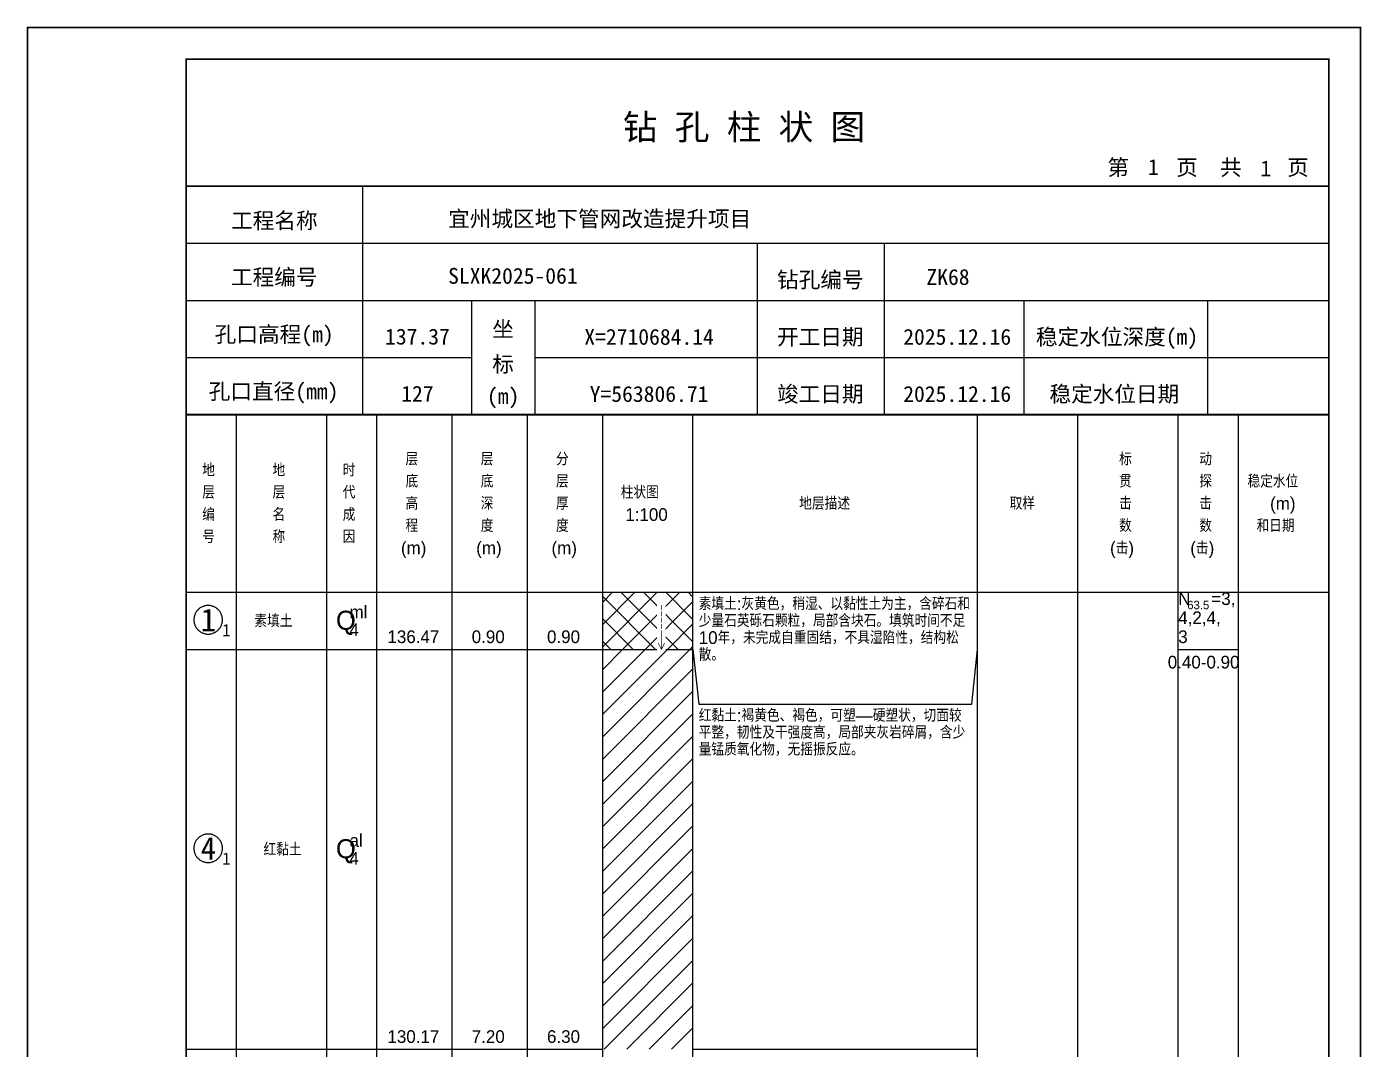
# Model space of a CAD drawing. Header units: millimetres. Extents: x 12489 to 89920, y 4630 to 4927.
# Drawn here: x 53189.3 to 53399.6, y 4765.7 to 4926.8 of the extents above; entities that cross this region are included whole.
import ezdxf
from ezdxf.enums import TextEntityAlignment as Align

# ---------------------------------------------------------------- set-up
doc = ezdxf.new("R2010")
doc.units = ezdxf.units.MM
doc.layers.add('ZZT_TC', color=7, linetype='Continuous')
doc.styles.add('成果图图块', font='', dxfattribs={"height": 2.5})
doc.styles.add('成果图模板', font='')
doc.styles.add('成果图模板标题', font='simhei.ttf')
doc.styles.add('成果图表体', font='Comfont.shx', dxfattribs={"height": 2, "bigfont": 'Hztxt12a.shx'})
doc.styles.get('成果图图块').set_extended_font_data('FangSong_GB2312')
doc.styles.get('成果图模板').set_extended_font_data('FangSong_GB2312')

# ---------------------------------------------------------------- blocks, each defined once
blk = doc.blocks.new('DCBH-1-1-1353', base_point=(0.3, -0.11))
at = {"layer": 'ZZT_TC', "color": 7}
blk.add_polyline3d([(-0.19, 2.31, 0), (-0.3, 2.31, 0), (-0.41, 2.3, 0), (-0.52, 2.29, 0), (-0.63, 2.27, 0), (-0.73, 2.24, 0), (-0.84, 2.21, 0), (-0.95, 2.18, 0), (-1.05, 2.14, 0), (-1.15, 2.09, 0), (-1.25, 2.04, 0), (-1.35, 1.99, 0), (-1.44, 1.93, 0), (-1.53, 1.87, 0), (-1.62, 1.8, 0), (-1.7, 1.73, 0), (-1.78, 1.65, 0), (-1.86, 1.57, 0), (-1.93, 1.49, 0), (-2, 1.4, 0), (-2.06, 1.31, 0), (-2.12, 1.22, 0), (-2.17, 1.12, 0), (-2.22, 1.02, 0), (-2.27, 0.92, 0), (-2.31, 0.82, 0), (-2.34, 0.71, 0), (-2.37, 0.61, 0), (-2.4, 0.5, 0), (-2.41, 0.39, 0), (-2.43, 0.28, 0), (-2.44, 0.17, 0), (-2.44, 0.06, 0), (-2.44, -0.05, 0), (-2.43, -0.16, 0), (-2.41, -0.27, 0), (-2.4, -0.38, 0), (-2.37, -0.49, 0), (-2.34, -0.6, 0), (-2.31, -0.7, 0), (-2.27, -0.8, 0), (-2.22, -0.9, 0), (-2.17, -1, 0), (-2.12, -1.1, 0), (-2.06, -1.19, 0), (-2, -1.28, 0), (-1.93, -1.37, 0), (-1.86, -1.45, 0), (-1.78, -1.53, 0), (-1.7, -1.61, 0), (-1.62, -1.68, 0), (-1.53, -1.75, 0), (-1.44, -1.81, 0), (-1.35, -1.87, 0), (-1.25, -1.93, 0), (-1.15, -1.98, 0), (-1.05, -2.02, 0), (-0.95, -2.06, 0), (-0.84, -2.1, 0), (-0.73, -2.13, 0), (-0.63, -2.15, 0), (-0.52, -2.17, 0), (-0.41, -2.18, 0), (-0.3, -2.19, 0), (-0.19, -2.19, 0), (-0.08, -2.19, 0), (0.03, -2.18, 0), (0.14, -2.17, 0), (0.25, -2.15, 0), (0.36, -2.13, 0), (0.47, -2.1, 0), (0.57, -2.06, 0), (0.67, -2.02, 0), (0.77, -1.98, 0), (0.87, -1.93, 0), (0.97, -1.87, 0), (1.06, -1.81, 0), (1.15, -1.75, 0), (1.24, -1.68, 0), (1.32, -1.61, 0), (1.4, -1.53, 0), (1.48, -1.45, 0), (1.55, -1.37, 0), (1.62, -1.28, 0), (1.68, -1.19, 0), (1.74, -1.1, 0), (1.8, -1, 0), (1.85, -0.9, 0), (1.89, -0.8, 0), (1.93, -0.7, 0), (1.97, -0.6, 0), (2, -0.49, 0), (2.02, -0.38, 0), (2.04, -0.27, 0), (2.05, -0.16, 0), (2.06, -0.05, 0), (2.06, 0.06, 0), (2.06, 0.17, 0), (2.05, 0.28, 0), (2.04, 0.39, 0), (2.02, 0.5, 0), (2, 0.61, 0), (1.97, 0.71, 0), (1.93, 0.82, 0), (1.89, 0.92, 0), (1.85, 1.02, 0), (1.8, 1.12, 0), (1.74, 1.22, 0), (1.68, 1.31, 0), (1.62, 1.4, 0), (1.55, 1.49, 0), (1.48, 1.57, 0), (1.4, 1.65, 0), (1.32, 1.73, 0), (1.24, 1.8, 0), (1.15, 1.87, 0), (1.06, 1.93, 0), (0.97, 1.99, 0), (0.87, 2.04, 0), (0.77, 2.09, 0), (0.67, 2.14, 0), (0.57, 2.18, 0), (0.47, 2.21, 0), (0.36, 2.24, 0), (0.25, 2.27, 0), (0.14, 2.29, 0), (0.03, 2.3, 0), (-0.08, 2.31, 0), (-0.19, 2.31, 0)], dxfattribs=at)
at = {"style": '成果图图块'}
blk.add_text('1', height=3.57, dxfattribs=at).set_placement((-0.16, -1.74), align=Align.CENTER)
blk.add_text('1', height=1.91, dxfattribs=at).set_placement((2.03, -2.53))
blk = doc.blocks.new('DCBH-1-1-1354', base_point=(0.3, -0.11))
at = {"layer": 'ZZT_TC', "color": 7}
blk.add_polyline3d([(-0.19, 2.31, 0), (-0.3, 2.31, 0), (-0.41, 2.3, 0), (-0.52, 2.29, 0), (-0.63, 2.27, 0), (-0.73, 2.24, 0), (-0.84, 2.21, 0), (-0.95, 2.18, 0), (-1.05, 2.14, 0), (-1.15, 2.09, 0), (-1.25, 2.04, 0), (-1.35, 1.99, 0), (-1.44, 1.93, 0), (-1.53, 1.87, 0), (-1.62, 1.8, 0), (-1.7, 1.73, 0), (-1.78, 1.65, 0), (-1.86, 1.57, 0), (-1.93, 1.49, 0), (-2, 1.4, 0), (-2.06, 1.31, 0), (-2.12, 1.22, 0), (-2.17, 1.12, 0), (-2.22, 1.02, 0), (-2.27, 0.92, 0), (-2.31, 0.82, 0), (-2.34, 0.71, 0), (-2.37, 0.61, 0), (-2.4, 0.5, 0), (-2.41, 0.39, 0), (-2.43, 0.28, 0), (-2.44, 0.17, 0), (-2.44, 0.06, 0), (-2.44, -0.05, 0), (-2.43, -0.16, 0), (-2.41, -0.27, 0), (-2.4, -0.38, 0), (-2.37, -0.49, 0), (-2.34, -0.6, 0), (-2.31, -0.7, 0), (-2.27, -0.8, 0), (-2.22, -0.9, 0), (-2.17, -1, 0), (-2.12, -1.1, 0), (-2.06, -1.19, 0), (-2, -1.28, 0), (-1.93, -1.37, 0), (-1.86, -1.45, 0), (-1.78, -1.53, 0), (-1.7, -1.61, 0), (-1.62, -1.68, 0), (-1.53, -1.75, 0), (-1.44, -1.81, 0), (-1.35, -1.87, 0), (-1.25, -1.93, 0), (-1.15, -1.98, 0), (-1.05, -2.02, 0), (-0.95, -2.06, 0), (-0.84, -2.1, 0), (-0.73, -2.13, 0), (-0.63, -2.15, 0), (-0.52, -2.17, 0), (-0.41, -2.18, 0), (-0.3, -2.19, 0), (-0.19, -2.19, 0), (-0.08, -2.19, 0), (0.03, -2.18, 0), (0.14, -2.17, 0), (0.25, -2.15, 0), (0.36, -2.13, 0), (0.47, -2.1, 0), (0.57, -2.06, 0), (0.67, -2.02, 0), (0.77, -1.98, 0), (0.87, -1.93, 0), (0.97, -1.87, 0), (1.06, -1.81, 0), (1.15, -1.75, 0), (1.24, -1.68, 0), (1.32, -1.61, 0), (1.4, -1.53, 0), (1.48, -1.45, 0), (1.55, -1.37, 0), (1.62, -1.28, 0), (1.68, -1.19, 0), (1.74, -1.1, 0), (1.8, -1, 0), (1.85, -0.9, 0), (1.89, -0.8, 0), (1.93, -0.7, 0), (1.97, -0.6, 0), (2, -0.49, 0), (2.02, -0.38, 0), (2.04, -0.27, 0), (2.05, -0.16, 0), (2.06, -0.05, 0), (2.06, 0.06, 0), (2.06, 0.17, 0), (2.05, 0.28, 0), (2.04, 0.39, 0), (2.02, 0.5, 0), (2, 0.61, 0), (1.97, 0.71, 0), (1.93, 0.82, 0), (1.89, 0.92, 0), (1.85, 1.02, 0), (1.8, 1.12, 0), (1.74, 1.22, 0), (1.68, 1.31, 0), (1.62, 1.4, 0), (1.55, 1.49, 0), (1.48, 1.57, 0), (1.4, 1.65, 0), (1.32, 1.73, 0), (1.24, 1.8, 0), (1.15, 1.87, 0), (1.06, 1.93, 0), (0.97, 1.99, 0), (0.87, 2.04, 0), (0.77, 2.09, 0), (0.67, 2.14, 0), (0.57, 2.18, 0), (0.47, 2.21, 0), (0.36, 2.24, 0), (0.25, 2.27, 0), (0.14, 2.29, 0), (0.03, 2.3, 0), (-0.08, 2.31, 0), (-0.19, 2.31, 0)], dxfattribs=at)
at = {"style": '成果图图块'}
blk.add_text('4', height=3.57, dxfattribs=at).set_placement((-0.16, -1.74), align=Align.CENTER)
blk.add_text('1', height=1.91, dxfattribs=at).set_placement((2.03, -2.53))
blk = doc.blocks.new('zztGLdt.dwg', base_point=(0.5, 0))
blk.add_wipeout([(-0.2, -0.2), (1.2, -0.2), (1.2, 3.2), (-0.2, 3.2)])
at = {"color": 7, "const_width": 0.1}
for points in [[(0.5, 3), (0.5, 0)], [(0, 1), (0.5, 0), (1, 1)]]:
    blk.add_lwpolyline(points, dxfattribs=at)
blk = doc.blocks.new('钻孔柱状图路桥昇龙制图梁世成校核莫家里.dwg186', base_point=(25, 236))
for p, q in [((52.82, 236), (52.82, 272)), ((25, 263), (205, 263)), ((115, 236), (115, 263)), ((135, 236), (135, 263)), ((25, 254), (205, 254)), ((70, 236), (70, 254)), ((80, 236), (80, 254)), ((157, 236), (157, 254)), ((185.95, 236), (185.95, 254)), ((25, 245), (70, 245)), ((80, 245), (205, 245))]:
    blk.add_line(p, q)
for points, const_width in [([(0, 0), (210, 0), (210, 297), (0, 297)], 0.25), ([(25, 5), (205, 5), (205, 292), (25, 292)], 0.3)]:
    blk.add_lwpolyline(points, close=True, dxfattribs=dict(const_width=const_width))
at = {"const_width": 0.3}
for points in [[(25, 272), (205, 272)], [(25, 236), (205, 236)]]:
    blk.add_lwpolyline(points, dxfattribs=at)
for s, height, style, p in [('钻 孔 柱 状 图', 4, '成果图模板标题', (93.8, 279.31)), ('第', 2.5, '成果图模板', (170.12, 273.7)), ('页', 2.5, '成果图模板', (180.96, 273.7)), ('共', 2.5, '成果图模板', (187.88, 273.7)), ('页', 2.5, '成果图模板', (198.44, 273.7)), ('工程名称', 2.5, '成果图模板', (32.07, 265.32)), ('宜州城区地下管网改造提升项目', 2.5, '成果图模板', (66.26, 265.61)), ('工程编号', 2.5, '成果图模板', (32.05, 256.41)), ('SLXK2025-061', 2.5, '成果图模板', (66.26, 256.61)), ('钻孔编号', 2.5, '成果图模板', (118.08, 256)), ('ZK68', 2.5, '成果图模板', (141.61, 256.43)), ('孔口高程(m)', 2.5, '成果图模板', (29.48, 247.41)), ('坐', 2.5, '成果图模板', (73.21, 248.24)), ('开工日期', 2.5, '成果图模板', (118.08, 247)), ('稳定水位深度(m)', 2.5, '成果图模板', (158.86, 247)), ('标', 2.5, '成果图模板', (73.21, 242.7)), ('孔口直径(mm)', 2.5, '成果图模板', (28.54, 238.41)), ('(m) ', 2.5, '成果图模板', (72.38, 237.65)), ('竣工日期', 2.5, '成果图模板', (118.08, 238)), ('稳定水位日期', 2.5, '成果图模板', (160.99, 238))]:
    blk.add_text(s, height=height, dxfattribs=dict(style=style)).set_placement(p)
at = {"style": '成果图模板'}
for s, p in [('1', (177.35, 273.74)), ('1', (195.08, 273.53)), ('137.37', (61.43, 247.04)), ('X=2710684.14', (97.92, 247)), ('2025.12.16', (146.46, 247)), ('127', (61.43, 238.04)), ('Y=563806.71', (97.92, 238)), ('2025.12.16', (146.46, 238))]:
    blk.add_text(s, height=2.5, dxfattribs=at).set_placement(p, align=Align.CENTER)

msp = doc.modelspace()

# ---------------------------------------------------------------- hatches: boundary and pattern name
at = {"linetype": 'Continuous'}
h = msp.add_hatch(dxfattribs=at)
h.set_pattern_fill('GKSTT', scale=0.5, style=0, pattern_type=2)
h.set_pattern_definition([(45, (0, 0), (-1.76776695, 1.76776695), []), (135, (0, 0), (-1.76776695, -1.76776695), [])])
h.paths.add_polyline_path([(53280.06, 4828.71), (53294.29, 4828.71), (53294.29, 4837.71), (53280.06, 4837.71)])
h = msp.add_hatch(dxfattribs=at)
h.set_pattern_fill('GKNXT', scale=0.5, style=0, pattern_type=2)
h.set_pattern_definition([(45, (0, 0), (-1.76776695, 1.76776695), [])])
h.paths.add_polyline_path([(53280.06, 4765.71), (53294.29, 4765.71), (53294.29, 4828.71), (53280.06, 4828.71)])

# ---------------------------------------------------------------- linework, layer by layer
at = {"color": 0}
for p, q in [((53214.45, 4837.71), (53222.35, 4837.71)), ((53214.45, 4828.71), (53214.45, 4837.71)), ((53222.35, 4828.71), (53222.35, 4837.71)), ((53214.45, 4828.71), (53222.35, 4828.71)), ((53214.45, 4828.71), (53222.35, 4828.71)), ((53214.45, 4765.71), (53214.45, 4828.71)), ((53222.35, 4765.71), (53222.35, 4828.71)), ((53214.45, 4765.71), (53222.35, 4765.71))]:
    msp.add_line(p, q, dxfattribs=at)
for points in [[(53214.45, 4865.71), (53222.35, 4865.71)], [(53214.45, 4837.71), (53214.45, 4865.71)], [(53222.35, 4837.71), (53222.35, 4865.71)], [(53222.35, 4865.71), (53236.58, 4865.71)], [(53222.35, 4837.71), (53222.35, 4865.71)], [(53236.58, 4837.71), (53236.58, 4865.71)], [(53236.58, 4865.71), (53244.49, 4865.71)], [(53236.58, 4837.71), (53236.58, 4865.71)], [(53244.49, 4837.71), (53244.49, 4865.71)], [(53244.49, 4865.71), (53256.35, 4865.71)], [(53244.49, 4837.71), (53244.49, 4865.71)], [(53256.35, 4837.71), (53256.35, 4865.71)], [(53256.35, 4865.71), (53268.2, 4865.71)], [(53256.35, 4837.71), (53256.35, 4865.71)], [(53268.2, 4837.71), (53268.2, 4865.71)], [(53268.2, 4865.71), (53280.06, 4865.71)], [(53268.2, 4837.71), (53268.2, 4865.71)], [(53280.06, 4837.71), (53280.06, 4865.71)], [(53280.06, 4865.71), (53294.29, 4865.71)], [(53280.06, 4837.71), (53280.06, 4865.71)], [(53294.29, 4837.71), (53294.29, 4865.71)], [(53294.29, 4865.71), (53339.11, 4865.71)], [(53294.29, 4837.71), (53294.29, 4865.71)], [(53339.11, 4837.71), (53339.11, 4865.71)], [(53339.11, 4865.71), (53354.92, 4865.71)], [(53339.11, 4837.71), (53339.11, 4865.71)], [(53354.92, 4837.71), (53354.92, 4865.71)], [(53354.92, 4865.71), (53370.73, 4865.71)], [(53354.92, 4837.71), (53354.92, 4865.71)], [(53370.73, 4837.71), (53370.73, 4865.71)], [(53370.73, 4865.71), (53380.22, 4865.71)], [(53370.73, 4837.71), (53370.73, 4865.71)], [(53380.22, 4837.71), (53380.22, 4865.71)], [(53380.22, 4865.71), (53394.45, 4865.71)], [(53380.22, 4837.71), (53380.22, 4865.71)], [(53394.45, 4837.71), (53394.45, 4865.71)], [(53214.45, 4837.71), (53222.35, 4837.71)], [(53214.45, 4643.71), (53214.45, 4837.71)], [(53214.45, 4837.71), (53222.35, 4837.71)], [(53222.35, 4643.71), (53222.35, 4837.71)], [(53222.35, 4837.71), (53236.58, 4837.71)], [(53222.35, 4643.71), (53222.35, 4837.71)], [(53222.35, 4837.71), (53236.58, 4837.71)], [(53222.35, 4837.71), (53236.58, 4837.71)], [(53222.35, 4828.71), (53222.35, 4837.71)], [(53236.58, 4643.71), (53236.58, 4837.71)], [(53236.58, 4828.71), (53236.58, 4837.71)], [(53236.58, 4837.71), (53244.49, 4837.71)], [(53236.58, 4643.71), (53236.58, 4837.71)], [(53236.58, 4837.71), (53244.49, 4837.71)], [(53236.58, 4837.71), (53244.49, 4837.71)], [(53236.58, 4828.71), (53236.58, 4837.71)], [(53244.49, 4643.71), (53244.49, 4837.71)], [(53244.49, 4828.71), (53244.49, 4837.71)], [(53244.49, 4837.71), (53256.35, 4837.71)], [(53244.49, 4643.71), (53244.49, 4837.71)], [(53244.49, 4837.71), (53256.35, 4837.71)], [(53244.49, 4837.71), (53256.35, 4837.71)], [(53244.49, 4828.71), (53244.49, 4837.71)], [(53256.35, 4643.71), (53256.35, 4837.71)], [(53256.35, 4828.71), (53256.35, 4837.71)], [(53256.35, 4837.71), (53268.2, 4837.71)], [(53256.35, 4643.71), (53256.35, 4837.71)], [(53256.35, 4837.71), (53268.2, 4837.71)], [(53256.35, 4837.71), (53268.2, 4837.71)], [(53256.35, 4828.71), (53256.35, 4837.71)], [(53268.2, 4643.71), (53268.2, 4837.71)], [(53268.2, 4828.71), (53268.2, 4837.71)], [(53268.2, 4837.71), (53280.06, 4837.71)], [(53268.2, 4643.71), (53268.2, 4837.71)], [(53268.2, 4837.71), (53280.06, 4837.71)], [(53268.2, 4837.71), (53280.06, 4837.71)], [(53268.2, 4828.71), (53268.2, 4837.71)], [(53280.06, 4643.71), (53280.06, 4837.71)], [(53280.06, 4828.71), (53280.06, 4837.71)], [(53280.06, 4837.71), (53294.29, 4837.71)], [(53280.06, 4643.71), (53280.06, 4837.71)], [(53280.06, 4837.71), (53294.29, 4837.71)], [(53294.29, 4643.71), (53294.29, 4837.71)], [(53294.29, 4837.71), (53339.11, 4837.71)], [(53294.29, 4643.71), (53294.29, 4837.71)], [(53294.29, 4837.71), (53339.11, 4837.71)], [(53294.29, 4828.71), (53294.29, 4837.71)], [(53339.11, 4643.71), (53339.11, 4837.71)], [(53339.11, 4828.71), (53339.11, 4837.71)], [(53339.11, 4837.71), (53354.92, 4837.71)], [(53339.11, 4643.71), (53339.11, 4837.71)], [(53339.11, 4837.71), (53354.92, 4837.71)], [(53354.92, 4643.71), (53354.92, 4837.71)], [(53354.92, 4837.71), (53370.73, 4837.71)], [(53354.92, 4643.71), (53354.92, 4837.71)], [(53354.92, 4837.71), (53370.73, 4837.71)], [(53370.73, 4643.71), (53370.73, 4837.71)], [(53370.73, 4837.71), (53380.22, 4837.71)], [(53370.73, 4643.71), (53370.73, 4837.71)], [(53370.73, 4837.71), (53380.22, 4837.71)], [(53370.73, 4837.71), (53380.22, 4837.71)], [(53370.73, 4828.71), (53370.73, 4837.71)], [(53380.22, 4643.71), (53380.22, 4837.71)], [(53380.22, 4828.71), (53380.22, 4837.71)], [(53380.22, 4837.71), (53394.45, 4837.71)], [(53380.22, 4643.71), (53380.22, 4837.71)], [(53380.22, 4837.71), (53394.45, 4837.71)], [(53394.45, 4643.71), (53394.45, 4837.71)], [(53222.35, 4828.71), (53236.58, 4828.71)], [(53222.35, 4828.71), (53236.58, 4828.71)], [(53222.35, 4765.71), (53222.35, 4828.71)], [(53236.58, 4765.71), (53236.58, 4828.71)], [(53236.58, 4828.71), (53244.49, 4828.71)], [(53236.58, 4828.71), (53244.49, 4828.71)], [(53236.58, 4765.71), (53236.58, 4828.71)], [(53244.49, 4765.71), (53244.49, 4828.71)], [(53244.49, 4828.71), (53256.35, 4828.71)], [(53244.49, 4828.71), (53256.35, 4828.71)], [(53244.49, 4765.71), (53244.49, 4828.71)], [(53256.35, 4765.71), (53256.35, 4828.71)], [(53256.35, 4828.71), (53268.2, 4828.71)], [(53256.35, 4828.71), (53268.2, 4828.71)], [(53256.35, 4765.71), (53256.35, 4828.71)], [(53268.2, 4765.71), (53268.2, 4828.71)], [(53268.2, 4828.71), (53280.06, 4828.71)], [(53268.2, 4828.71), (53280.06, 4828.71)], [(53268.2, 4765.71), (53268.2, 4828.71)], [(53280.06, 4765.71), (53280.06, 4828.71)], [(53294.29, 4828.71), (53295.19, 4820.11)], [(53294.29, 4765.71), (53294.29, 4828.71)], [(53338.22, 4820.11), (53339.11, 4828.71)], [(53339.11, 4765.71), (53339.11, 4828.71)], [(53370.73, 4828.71), (53380.22, 4828.71)], [(53295.19, 4820.11), (53338.22, 4820.11)], [(53222.35, 4765.71), (53236.58, 4765.71)], [(53236.58, 4765.71), (53244.49, 4765.71)], [(53244.49, 4765.71), (53256.35, 4765.71)], [(53256.35, 4765.71), (53268.2, 4765.71)], [(53268.2, 4765.71), (53280.06, 4765.71)], [(53294.29, 4765.71), (53339.11, 4765.71)]]:
    msp.add_lwpolyline(points, dxfattribs=at)
at = {"color": 7, "flags": 128}
msp.add_lwpolyline([(53280.06, 4828.71), (53294.29, 4828.71)], dxfattribs=at)

# ---------------------------------------------------------------- block references
for name, p in [('DCBH-1-1-1353', (53218.4, 4833.21)), ('DCBH-1-1-1354', (53218.4, 4797.21))]:
    msp.add_blockref(name, p)

# ---------------------------------------------------------------- texts
at = {"color": 0, "style": '成果图表体'}
for s, height, p in [('层', 2, (53249, 4857.71)), ('层', 2, (53260.85, 4857.71)), ('分', 2, (53272.71, 4857.71)), ('标', 2, (53361.41, 4857.71)), ('动', 2, (53374.05, 4857.71)), ('地', 2, (53216.98, 4855.96)), ('地', 2, (53228.05, 4855.96)), ('时', 2, (53239.11, 4855.96)), ('底', 2, (53249, 4854.21)), ('底', 2, (53260.85, 4854.21)), ('层', 2, (53272.71, 4854.21)), ('贯', 2, (53361.41, 4854.21)), ('探', 2, (53374.05, 4854.21)), ('稳定水位', 2, (53381.65, 4854.21)), ('层', 2, (53216.98, 4852.46)), ('层', 2, (53228.05, 4852.46)), ('代', 2, (53239.11, 4852.46)), ('高', 2, (53249, 4850.71)), ('深', 2, (53260.85, 4850.71)), ('厚', 2, (53272.71, 4850.71)), ('柱状图', 2, (53282.91, 4852.46)), ('地层描述', 2, (53311.02, 4850.71)), ('取样', 2, (53344.18, 4850.71)), ('击', 2, (53361.41, 4850.71)), ('击', 2, (53374.05, 4850.71)), ('(m)', 2, (53385.2, 4850.71)), ('编', 2, (53216.98, 4848.96)), ('名', 2, (53228.05, 4848.96)), ('成', 2, (53239.11, 4848.96)), ('1:100', 2, (53283.62, 4848.96)), ('程', 2, (53249, 4847.21)), ('度', 2, (53260.85, 4847.21)), ('度', 2, (53272.71, 4847.21)), ('数', 2, (53361.41, 4847.21)), ('数', 2, (53374.05, 4847.21)), ('和日期', 2, (53383.07, 4847.21)), ('号', 2, (53216.98, 4845.46)), ('称', 2, (53228.05, 4845.46)), ('因', 2, (53239.11, 4845.46)), ('(m)', 2, (53248.28, 4843.71)), ('(m)', 2, (53260.14, 4843.71)), ('(m)', 2, (53272, 4843.71)), ('(击)', 2, (53359.99, 4843.71)), ('(击)', 2, (53372.63, 4843.71)), ('N', 2, (53370.73, 4835.71)), ('63.5', 1.333, (53372.15, 4835.04)), ('=3,', 2, (53375.94, 4835.71)), ('素填土', 2, (53225.2, 4832.21)), ('Q', 3, (53238.05, 4831.81)), ('ml', 2, (53240.18, 4833.61)), ('4,2,4,', 2, (53370.73, 4832.71)), ('4', 2, (53240.18, 4830.81)), ('136.47', 2, (53246.15, 4829.71)), ('0.90', 2, (53259.43, 4829.71)), ('0.90', 2, (53271.29, 4829.71)), ('3', 2, (53370.73, 4829.71)), ('0.40-0.90', 2, (53369.08, 4825.71)), ('红黏土', 2, (53226.63, 4796.21)), ('Q', 3, (53238.05, 4795.81)), ('al', 2, (53240.18, 4797.61)), ('4', 2, (53240.18, 4794.81)), ('130.17', 2, (53246.15, 4766.71)), ('7.20', 2, (53259.43, 4766.71)), ('6.30', 2, (53271.29, 4766.71))]:
    msp.add_text(s, height=height, dxfattribs=at).set_placement(p)
at = {"color": 0, "char_height": 2, "width": 43.0292, "attachment_point": 1, "line_spacing_factor": 0.8, "style": '成果图表体'}
for s, insert in [('素填土:灰黄色，稍湿、以黏性土为主，含碎石和少量石英砾石颗粒，局部含块石。填筑时间不足10年，未完成自重固结，不具湿陷性，结构松散。', (53295.19, 4836.91)), ('红黏土:褐黄色、褐色，可塑—硬塑状，切面较平整，韧性及干强度高，局部夹灰岩碎屑，含少量锰质氧化物，无摇振反应。', (53295.19, 4819.31))]:
    msp.add_mtext(s, dxfattribs=dict(at, insert=insert))

# ---------------------------------------------------------------- next in the draw order: block references
msp.add_blockref('zztGLdt.dwg', (53289.31, 4832.71))

# ---------------------------------------------------------------- next in the draw order: block references
msp.add_blockref('zztGLdt.dwg', (53289.31, 4831.71))

# ---------------------------------------------------------------- next in the draw order: block references
msp.add_blockref('zztGLdt.dwg', (53289.31, 4830.71))

# ---------------------------------------------------------------- next in the draw order: block references
msp.add_blockref('zztGLdt.dwg', (53289.31, 4829.71))

# ---------------------------------------------------------------- next in the draw order: block references
msp.add_blockref('zztGLdt.dwg', (53289.31, 4828.71))

# ---------------------------------------------------------------- next in the draw order: block references
msp.add_blockref('钻孔柱状图路桥昇龙制图梁世成校核莫家里.dwg186', (53214.45, 4865.71))

doc.saveas('drawing.dxf')
